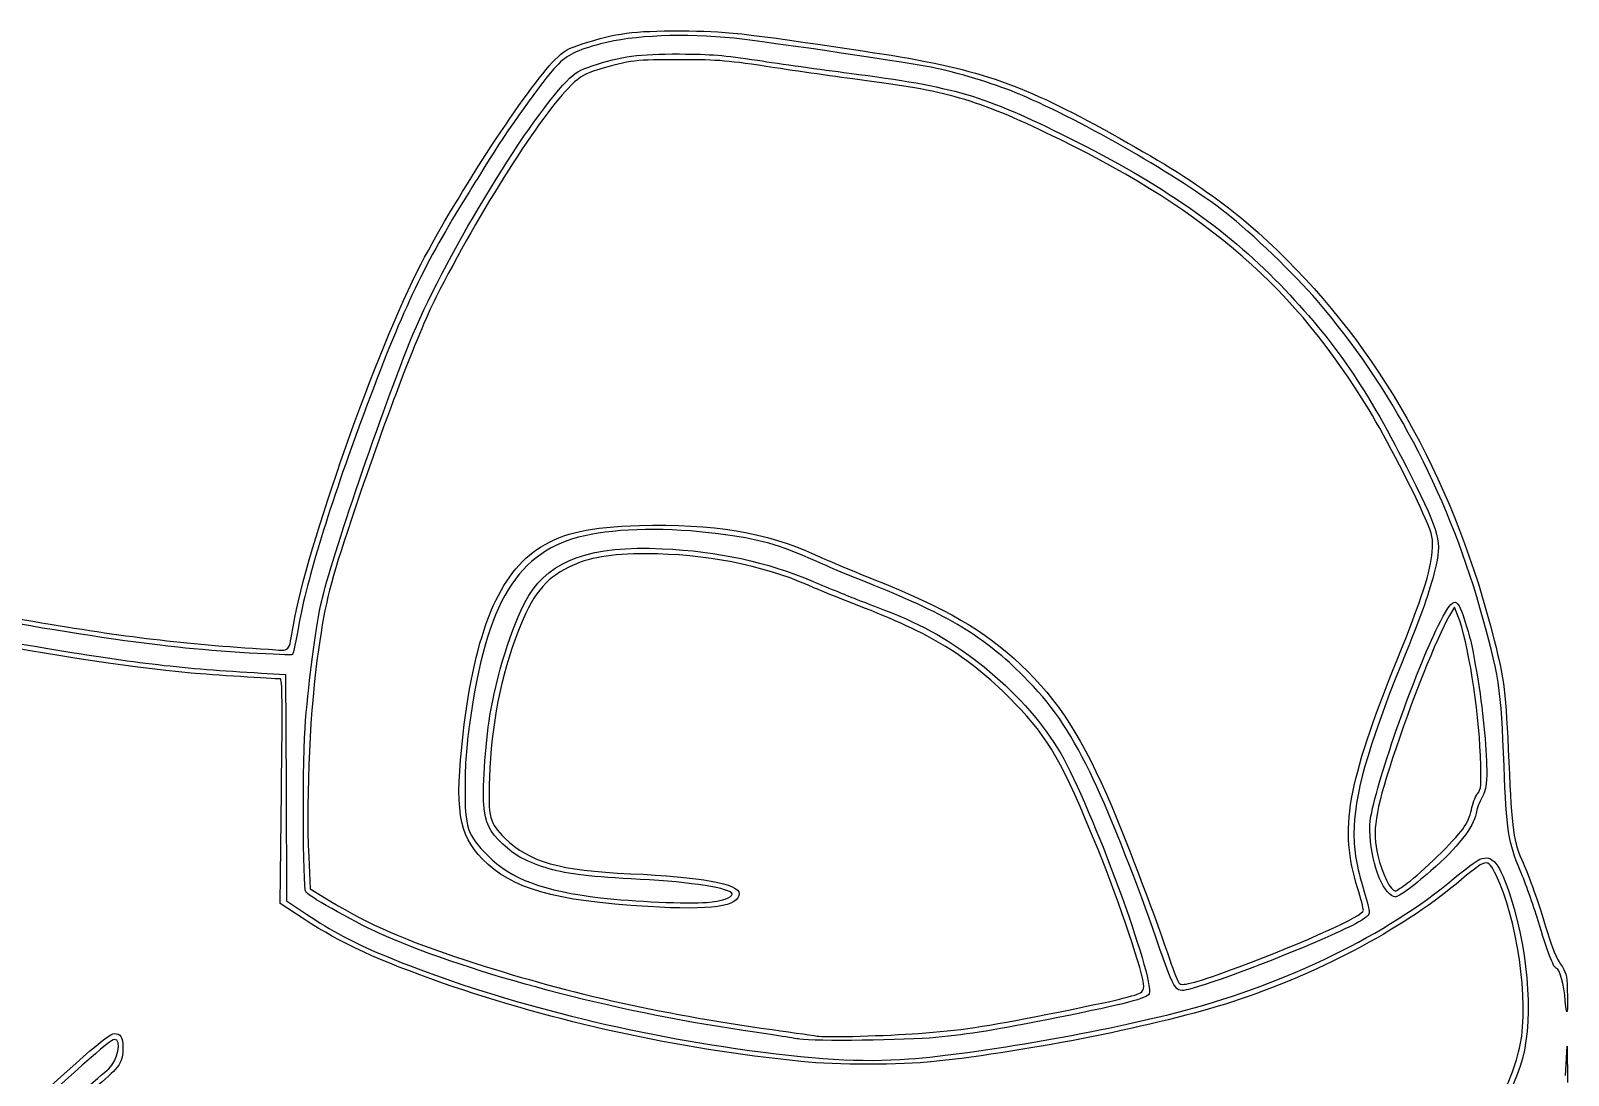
# Model space of a CAD drawing. Extents: x 0.09 to 7.25, y 10.43 to 11.9.
# Drawn here: x 1.1825 to 1.4758, y 10.8359 to 11.0351 of the extents above; entities that cross this region are included whole.
import ezdxf

# ---------------------------------------------------------------- set-up
doc = ezdxf.new("R2010")
doc.units = 0
doc.layers.add('Laag_1', color=7, linetype='CONTINUOUS')

msp = doc.modelspace()

# ---------------------------------------------------------------- linework, layer by layer
at = {"layer": 'Laag_1', "color": 7}
for points in [[(1.454737, 10.923584), (1.45409, 10.92523), (1.453139, 10.923602)], [(1.226499, 10.912649), (1.231093, 10.912388), (1.231187, 10.890805), (1.231285, 10.869221), (1.235063, 10.866686)], [(1.234622, 10.865713), (1.230061, 10.868692), (1.230305, 10.890109)], [(1.235498, 10.877613), (1.235773, 10.87147), (1.239704, 10.86911)], [(1.475264, 10.835915), (1.475557, 10.841491), (1.475609, 10.834556)]]:
    msp.add_lwpolyline(points, dxfattribs=at)
for points in [[(1.441318, 10.870915)], [(1.445129, 10.872611)], [(1.47522, 10.850158)], [(1.351822, 10.843915)], [(1.329223, 10.842817)]]:
    msp.add_lwpolyline(points, close=True, dxfattribs=at)
for points in [[(1.287874, 11.03269), (1.294069, 11.034705), (1.297412, 11.03514), (1.306433, 11.035108)], [(1.316656, 11.033697), (1.307222, 11.034698), (1.297429, 11.034288), (1.291179, 11.03263)], [(1.306433, 11.035108), (1.315301, 11.035066), (1.31712, 11.034878), (1.341116, 11.03131)], [(1.282472, 11.029617), (1.284156, 11.031325), (1.284798, 11.031689), (1.287874, 11.03269)], [(1.291179, 11.03263), (1.286532, 11.031397), (1.284812, 11.03054), (1.282816, 11.02846)], [(1.355273, 11.027968), (1.351201, 11.02887), (1.323693, 11.03295), (1.316656, 11.033697)], [(1.341116, 11.03131), (1.361788, 11.028237), (1.369925, 11.025657), (1.385443, 11.017254)], [(1.256954, 10.990678), (1.263865, 11.003937), (1.277177, 11.02425), (1.282472, 11.029617)], [(1.282816, 11.02846), (1.280198, 11.025732), (1.273364, 11.016157), (1.269107, 11.009254)], [(1.284695, 11.025495), (1.286353, 11.02718), (1.287113, 11.027641), (1.289567, 11.028451)], [(1.289567, 11.028451), (1.295163, 11.030298), (1.298463, 11.030745), (1.306255, 11.030713)], [(1.306436, 11.029621), (1.297955, 11.029663), (1.29669, 11.029499), (1.290851, 11.027756)], [(1.306255, 11.030713), (1.312379, 11.030671), (1.314545, 11.030514), (1.321139, 11.029503)], [(1.324443, 11.028077), (1.315178, 11.029493), (1.313984, 11.029596), (1.306436, 11.029621)], [(1.321139, 11.029503), (1.325383, 11.028854), (1.333239, 11.027756), (1.338595, 11.027064)], [(1.2548, 10.97581), (1.260771, 10.990739), (1.276944, 11.017619), (1.284695, 11.025495)], [(1.290851, 11.027756), (1.28815, 11.02695), (1.287485, 11.026571), (1.285571, 11.024751)], [(1.341898, 11.025609), (1.337755, 11.026132), (1.3299, 11.027243), (1.324443, 11.028077)], [(1.338595, 11.027064), (1.358806, 11.024451), (1.364166, 11.022872), (1.380489, 11.014727)], [(1.378831, 11.014391), (1.363922, 11.021714), (1.35765, 11.023619), (1.341898, 11.025609)], [(1.37124, 11.022972), (1.367041, 11.024766), (1.360508, 11.02681), (1.355273, 11.027968)], [(1.285571, 11.024751), (1.280036, 11.019483), (1.267831, 11.000333), (1.259767, 10.984263)], [(1.410552, 11.000333), (1.401666, 11.007274), (1.383499, 11.017736), (1.37124, 11.022972)], [(1.385443, 11.017254), (1.403589, 11.007427), (1.412176, 11.001381), (1.422159, 10.991397)], [(1.437782, 10.962817), (1.423864, 10.985863), (1.407165, 11.000472), (1.378831, 11.014391)], [(1.380489, 11.014727), (1.398464, 11.005756), (1.410312, 10.997531), (1.420744, 10.986781)], [(1.269107, 11.009254), (1.268172, 11.007738), (1.266339, 11.004761), (1.265032, 11.002639)], [(1.265032, 11.002639), (1.257075, 10.989713), (1.253282, 10.981627), (1.246011, 10.96208)], [(1.427866, 10.983713), (1.423651, 10.988612), (1.415331, 10.996599), (1.410552, 11.000333)], [(1.232568, 10.92179), (1.234989, 10.93624), (1.248559, 10.974574), (1.256954, 10.990678)], [(1.422159, 10.991397), (1.440977, 10.972579), (1.454343, 10.948055), (1.461652, 10.918939)], [(1.420744, 10.986781), (1.431169, 10.976037), (1.437535, 10.966759), (1.445667, 10.950455)], [(1.259767, 10.984263), (1.256214, 10.977183), (1.249831, 10.960429), (1.243666, 10.942003)], [(1.458934, 10.925099), (1.452486, 10.94745), (1.441932, 10.96736), (1.427866, 10.983713)], [(1.237756, 10.925466), (1.239173, 10.93244), (1.248649, 10.96043), (1.2548, 10.97581)], [(1.246011, 10.96208), (1.23946, 10.94447), (1.235157, 10.930502), (1.233605, 10.921813)], [(1.448489, 10.942213), (1.44647, 10.946974), (1.441042, 10.95742), (1.437782, 10.962817)], [(1.445667, 10.950455), (1.451447, 10.938866), (1.451696, 10.937896), (1.450327, 10.932265)], [(1.243666, 10.942003), (1.239581, 10.929795), (1.23873, 10.926439), (1.237352, 10.917107)], [(1.279747, 10.936666), (1.284213, 10.939428), (1.289125, 10.940502), (1.298594, 10.940784)], [(1.313605, 10.939206), (1.304194, 10.940418), (1.294546, 10.940279), (1.288157, 10.93884)], [(1.298594, 10.940784), (1.312512, 10.941201), (1.322956, 10.93947), (1.332008, 10.935252)], [(1.449831, 10.935783), (1.450026, 10.938445), (1.449967, 10.938724), (1.448489, 10.942213)], [(1.288157, 10.93884), (1.275327, 10.935949), (1.269398, 10.926253), (1.266152, 10.902853)], [(1.33198, 10.934108), (1.325388, 10.937099), (1.321419, 10.9382), (1.313605, 10.939206)], [(1.264963, 10.901028), (1.267228, 10.920598), (1.271874, 10.931796), (1.279747, 10.936666)], [(1.277464, 10.927426), (1.281676, 10.934242), (1.289513, 10.936995), (1.302917, 10.936366)], [(1.300019, 10.935388), (1.292896, 10.935388), (1.28894, 10.934711), (1.285121, 10.932837)], [(1.330632, 10.929441), (1.322136, 10.93321), (1.310922, 10.935388), (1.300019, 10.935388)], [(1.302917, 10.936366), (1.313698, 10.93586), (1.322777, 10.93389), (1.331746, 10.930112)], [(1.332008, 10.935252), (1.333911, 10.934366), (1.338857, 10.932287), (1.343001, 10.930634)], [(1.443147, 10.915176), (1.447848, 10.926856), (1.449561, 10.932137), (1.449831, 10.935783)], [(1.285121, 10.932837), (1.280483, 10.93056), (1.278192, 10.927646), (1.275374, 10.920438)], [(1.343372, 10.929343), (1.339431, 10.930909), (1.334304, 10.933053), (1.33198, 10.934108)], [(1.450327, 10.932265), (1.449314, 10.928101), (1.447962, 10.924311), (1.443955, 10.914411)], [(1.21309, 10.912639), (1.18853, 10.91478), (1.140766, 10.924294), (1.129895, 10.929208)], [(1.130123, 10.930228), (1.137225, 10.926869), (1.159135, 10.92179), (1.185709, 10.917343)], [(1.210521, 10.917569), (1.190592, 10.919717), (1.15878, 10.925555), (1.146348, 10.929347)], [(1.146853, 10.930393), (1.147712, 10.929534), (1.168774, 10.924939), (1.182868, 10.922535)], [(1.341531, 10.925034), (1.337388, 10.926637), (1.332483, 10.928621), (1.330632, 10.929441)], [(1.331746, 10.930112), (1.334805, 10.928823), (1.338632, 10.927257), (1.340248, 10.926632)], [(1.343001, 10.930634), (1.357135, 10.924993), (1.36446, 10.920755), (1.37138, 10.914213)], [(1.371857, 10.912072), (1.364513, 10.919441), (1.357319, 10.923803), (1.343372, 10.929343)], [(1.270249, 10.905564), (1.27173, 10.913767), (1.274833, 10.923168), (1.277464, 10.927426)], [(1.340248, 10.926632), (1.341865, 10.926007), (1.344925, 10.92482), (1.347047, 10.923994)], [(1.450961, 10.921628), (1.453805, 10.927297), (1.454493, 10.927489), (1.45593, 10.923013)], [(1.234902, 10.9036), (1.235602, 10.91174), (1.236742, 10.920481), (1.237756, 10.925466)], [(1.370215, 10.906861), (1.361934, 10.91542), (1.35496, 10.919837), (1.341531, 10.925034)], [(1.347047, 10.923994), (1.359872, 10.919002), (1.372468, 10.908462), (1.378957, 10.897291)], [(1.453139, 10.923602), (1.450679, 10.919396), (1.445743, 10.907039), (1.442269, 10.896387)], [(1.459017, 10.89695), (1.458718, 10.905772), (1.456628, 10.918768), (1.454737, 10.923584)], [(1.45593, 10.923013), (1.457092, 10.919396), (1.457429, 10.917926), (1.458386, 10.912293)], [(1.463535, 10.894908), (1.462996, 10.909582), (1.462532, 10.912629), (1.458934, 10.925099)], [(1.182868, 10.922535), (1.200837, 10.91947), (1.211163, 10.91824), (1.227846, 10.917177)], [(1.227846, 10.917177), (1.232165, 10.916902), (1.231668, 10.916416), (1.232568, 10.92179)], [(1.233605, 10.921813), (1.233079, 10.91887), (1.232546, 10.916344), (1.23242, 10.916198)], [(1.275374, 10.920438), (1.272181, 10.912273), (1.270287, 10.902563), (1.269976, 10.89276)], [(1.438142, 10.885343), (1.4395, 10.892787), (1.446661, 10.913061), (1.450961, 10.921628)], [(1.185709, 10.917343), (1.202805, 10.914482), (1.211196, 10.913516), (1.226499, 10.912649)], [(1.23242, 10.916198), (1.232145, 10.915885), (1.217835, 10.916781), (1.210521, 10.917569)], [(1.237352, 10.917107), (1.235768, 10.906381), (1.234972, 10.889427), (1.235498, 10.877613)], [(1.461652, 10.918939), (1.46363, 10.911058), (1.463827, 10.909417), (1.464443, 10.895625)], [(1.37138, 10.914213), (1.378436, 10.907544), (1.383228, 10.900069), (1.388695, 10.887207)], [(1.435582, 10.871676), (1.432084, 10.882929), (1.433543, 10.89132), (1.443147, 10.915176)], [(1.443955, 10.914411), (1.437503, 10.89847), (1.434863, 10.88905), (1.43489, 10.882056)], [(1.230089, 10.911529), (1.228732, 10.911529), (1.216892, 10.912307), (1.21309, 10.912639)], [(1.230305, 10.890109), (1.2305, 10.907187), (1.230458, 10.911528), (1.230089, 10.911529)], [(1.384547, 10.893679), (1.380496, 10.901949), (1.377233, 10.906679), (1.371857, 10.912072)], [(1.458386, 10.912293), (1.459444, 10.906067), (1.460221, 10.89842), (1.460226, 10.894193)], [(1.268896, 10.887532), (1.268621, 10.891104), (1.269321, 10.900425), (1.270249, 10.905564)], [(1.386093, 10.878979), (1.379234, 10.895776), (1.376792, 10.900063), (1.370215, 10.906861)], [(1.234954, 10.870901), (1.234352, 10.871626), (1.234309, 10.896752), (1.234902, 10.9036)], [(1.266152, 10.902853), (1.265595, 10.898841), (1.265331, 10.895069), (1.265317, 10.890923)], [(1.268658, 10.877181), (1.264079, 10.881848), (1.263314, 10.886783), (1.264963, 10.901028)], [(1.378957, 10.897291), (1.38483, 10.887177), (1.396912, 10.854342), (1.395813, 10.851478)], [(1.442269, 10.896387), (1.438888, 10.886021), (1.438353, 10.882512), (1.439447, 10.877874)], [(1.458448, 10.8896), (1.459197, 10.890618), (1.459221, 10.890941), (1.459017, 10.89695)], [(1.396467, 10.864095), (1.393198, 10.873599), (1.387702, 10.887238), (1.384547, 10.893679)], [(1.460226, 10.894193), (1.460226, 10.891152), (1.460104, 10.890432), (1.459331, 10.888975)], [(1.466632, 10.874979), (1.464373, 10.880258), (1.463981, 10.882784), (1.463535, 10.894908)], [(1.464443, 10.895625), (1.465016, 10.882802), (1.465364, 10.880341), (1.467155, 10.876455)], [(1.265317, 10.890923), (1.265275, 10.883155), (1.265761, 10.881738), (1.269656, 10.877838)], [(1.269976, 10.89276), (1.269725, 10.88493), (1.269934, 10.884103), (1.272934, 10.881171)], [(1.457296, 10.886565), (1.457502, 10.887648), (1.458018, 10.889014), (1.458448, 10.8896)], [(1.459331, 10.888975), (1.458837, 10.888046), (1.458323, 10.886656), (1.45819, 10.885888)], [(1.272531, 10.880024), (1.269909, 10.882504), (1.269165, 10.884041), (1.268896, 10.887532)], [(1.388695, 10.887207), (1.391669, 10.880208), (1.39758, 10.864584), (1.399756, 10.857967)], [(1.441318, 10.870915), (1.438988, 10.873429), (1.437338, 10.880928), (1.438142, 10.885343)], [(1.45819, 10.885888), (1.457728, 10.883233), (1.45471, 10.879393), (1.449552, 10.874899)], [(1.455669, 10.88289), (1.45646, 10.883964), (1.457063, 10.885325), (1.457296, 10.886565)], [(1.43489, 10.882056), (1.434932, 10.878412), (1.43529, 10.876226), (1.436853, 10.870945)], [(1.445129, 10.872611), (1.447801, 10.874605), (1.454062, 10.88071), (1.455669, 10.88289)], [(1.281388, 10.875333), (1.277234, 10.876536), (1.274927, 10.877759), (1.272531, 10.880024)], [(1.272934, 10.881171), (1.277597, 10.876606), (1.283322, 10.874984), (1.296881, 10.874382)], [(1.394817, 10.852867), (1.394817, 10.855076), (1.390151, 10.869041), (1.386093, 10.878979)], [(1.300208, 10.868107), (1.282127, 10.869205), (1.274262, 10.871467), (1.268658, 10.877181)], [(1.269656, 10.877838), (1.274143, 10.873344), (1.28021, 10.87108), (1.291189, 10.869803)], [(1.439447, 10.877874), (1.44029, 10.8743), (1.441907, 10.871079), (1.442859, 10.871079)], [(1.454021, 10.873506), (1.456087, 10.875234), (1.458298, 10.876865), (1.458933, 10.877131)], [(1.462001, 10.874122), (1.460342, 10.877438), (1.460393, 10.877449), (1.454377, 10.872418)], [(1.458933, 10.877131), (1.46132, 10.878128), (1.462705, 10.876403), (1.464817, 10.869803)], [(1.467155, 10.876455), (1.468373, 10.873812), (1.469944, 10.869325), (1.471804, 10.863176)], [(1.298722, 10.873292), (1.289286, 10.873769), (1.285074, 10.874264), (1.281388, 10.875333)], [(1.296881, 10.874382), (1.310239, 10.87379), (1.317661, 10.872441), (1.317639, 10.87061)], [(1.316286, 10.870512), (1.316115, 10.871594), (1.308503, 10.8728), (1.298722, 10.873292)], [(1.402529, 10.848297), (1.422388, 10.853564), (1.441164, 10.862756), (1.454021, 10.873506)], [(1.449552, 10.874899), (1.445872, 10.871692), (1.443484, 10.869976), (1.442701, 10.869976)], [(1.466626, 10.84175), (1.468326, 10.849999), (1.466031, 10.866059), (1.462001, 10.874122)], [(1.470018, 10.865424), (1.469096, 10.868479), (1.467573, 10.872779), (1.466632, 10.874979)], [(1.249898, 10.862581), (1.245252, 10.864586), (1.235849, 10.869821), (1.234954, 10.870901)], [(1.317639, 10.87061), (1.317597, 10.868122), (1.312357, 10.867368), (1.300208, 10.868107)], [(1.311432, 10.868916), (1.31423, 10.869146), (1.316389, 10.869854), (1.316286, 10.870512)], [(1.454377, 10.872418), (1.443933, 10.863686), (1.42754, 10.855053), (1.411719, 10.849954)], [(1.436711, 10.867431), (1.436711, 10.867769), (1.436203, 10.86968), (1.435582, 10.871676)], [(1.436853, 10.870945), (1.437383, 10.869154), (1.437817, 10.867383), (1.437817, 10.86701)], [(1.442701, 10.869976), (1.442419, 10.869976), (1.441796, 10.870399), (1.441318, 10.870915)], [(1.442859, 10.871079), (1.442981, 10.871079), (1.443999, 10.871768), (1.445129, 10.872611)], [(1.239704, 10.86911), (1.247233, 10.864588), (1.25378, 10.861739), (1.265462, 10.857901)], [(1.291189, 10.869803), (1.297462, 10.869073), (1.307797, 10.86862), (1.311432, 10.868916)], [(1.413007, 10.856646), (1.425685, 10.861334), (1.436711, 10.866351), (1.436711, 10.867431)], [(1.437817, 10.86701), (1.437817, 10.866172), (1.435933, 10.86504), (1.430464, 10.862592)], [(1.464817, 10.869803), (1.468436, 10.858496), (1.469178, 10.845282), (1.466624, 10.837648)], [(1.261049, 10.853534), (1.24886, 10.857772), (1.241797, 10.861027), (1.234622, 10.865713)], [(1.235063, 10.866686), (1.239892, 10.863446), (1.243927, 10.861287), (1.249534, 10.858943)], [(1.403361, 10.852314), (1.400688, 10.851715), (1.400779, 10.85156), (1.396467, 10.864095)], [(1.473465, 10.856378), (1.472997, 10.856378), (1.471788, 10.859553), (1.470018, 10.865424)], [(1.318379, 10.844473), (1.293207, 10.848227), (1.267241, 10.855092), (1.249898, 10.862581)], [(1.430464, 10.862592), (1.421777, 10.858703), (1.407196, 10.853174), (1.403361, 10.852314)], [(1.471804, 10.863176), (1.472635, 10.860431), (1.47358, 10.858141), (1.474308, 10.857112)], [(1.249534, 10.858943), (1.268582, 10.850978), (1.292781, 10.844562), (1.316904, 10.841078)], [(1.265462, 10.857901), (1.284119, 10.85177), (1.301554, 10.847817), (1.323893, 10.844651)], [(1.399756, 10.857967), (1.400499, 10.855709), (1.401341, 10.853665), (1.401628, 10.853427)], [(1.401628, 10.853427), (1.402263, 10.852901), (1.40488, 10.85364), (1.413007, 10.856646)], [(1.475222, 10.850159), (1.474985, 10.853153), (1.474076, 10.856378), (1.473465, 10.856378)], [(1.474308, 10.857112), (1.475363, 10.855621), (1.47549, 10.855152), (1.475603, 10.852334)], [(1.329455, 10.83858), (1.3056, 10.841007), (1.282639, 10.846026), (1.261049, 10.853534)], [(1.394156, 10.85164), (1.394518, 10.851836), (1.394817, 10.852387), (1.394817, 10.852867)], [(1.411719, 10.849954), (1.397668, 10.845425), (1.373125, 10.840506), (1.354758, 10.838538)], [(1.376442, 10.847579), (1.38794, 10.84986), (1.392994, 10.851019), (1.394156, 10.85164)], [(1.395813, 10.851478), (1.395479, 10.85061), (1.391382, 10.849543), (1.37848, 10.846967)], [(1.475603, 10.852334), (1.475781, 10.847906), (1.475512, 10.846397), (1.47522, 10.850158)], [(1.349978, 10.839052), (1.363269, 10.840054), (1.387552, 10.844326), (1.402529, 10.848297)], [(1.35182, 10.843915), (1.359669, 10.84449), (1.364449, 10.845201), (1.376442, 10.847579)], [(1.37848, 10.846967), (1.366298, 10.844535), (1.361719, 10.843785), (1.355132, 10.843138)], [(1.175238, 10.823687), (1.191498, 10.838855), (1.197282, 10.843903), (1.198408, 10.843906)], [(1.198408, 10.843906), (1.19958, 10.843906), (1.200043, 10.843174), (1.200043, 10.841316)], [(1.32922, 10.842818), (1.328007, 10.843016), (1.323129, 10.843765), (1.318379, 10.844473)], [(1.323893, 10.844651), (1.328238, 10.844035), (1.33229, 10.84346), (1.332896, 10.843372)], [(1.332896, 10.843372), (1.33443, 10.843153), (1.345851, 10.84348), (1.351822, 10.843915)], [(1.198449, 10.842782), (1.197616, 10.842782), (1.190744, 10.836669), (1.174694, 10.82165)], [(1.200043, 10.841316), (1.200043, 10.838341), (1.199527, 10.837547), (1.195325, 10.834064)], [(1.197346, 10.837191), (1.199101, 10.838719), (1.199903, 10.842782), (1.198449, 10.842782)], [(1.316904, 10.841078), (1.331672, 10.838945), (1.340989, 10.838374), (1.349978, 10.839052)], [(1.355132, 10.843138), (1.349606, 10.842595), (1.331867, 10.842376), (1.329223, 10.842817)], [(1.464913, 10.835978), (1.465534, 10.837594), (1.466306, 10.840192), (1.466626, 10.84175)], [(1.354758, 10.838538), (1.348396, 10.837857), (1.336216, 10.837862), (1.329455, 10.83858)], [(1.191661, 10.832266), (1.194152, 10.834421), (1.196709, 10.836637), (1.197346, 10.837191)], [(1.466624, 10.837648), (1.464107, 10.83013), (1.453947, 10.811674), (1.451891, 10.810885)], [(1.452399, 10.812848), (1.454949, 10.815955), (1.462782, 10.830432), (1.464913, 10.835978)]]:
    msp.add_open_spline(points, degree=3, dxfattribs=at)

doc.saveas('drawing.dxf')
